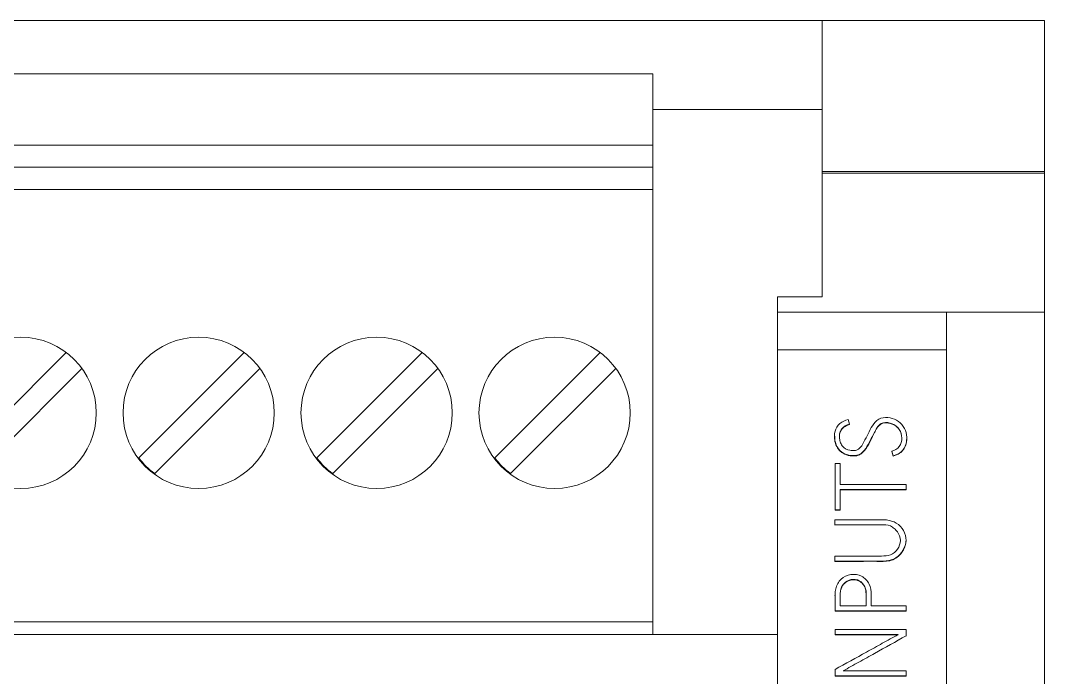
# Model space of a CAD drawing. Header units: millimetres. Extents: x 983 to 2111, y 2638 to 4457.
# Drawn here: x 1517.5 to 1540.51, y 3492.04 to 3506.81 of the extents above; entities that cross this region are included whole.
import ezdxf

# ---------------------------------------------------------------- set-up
doc = ezdxf.new("R2010")
doc.units = ezdxf.units.MM

# ---------------------------------------------------------------- blocks, each defined once
blk = doc.blocks.new('16DIDQ')
at = {"color": 7, "linetype": 'Continuous', "lineweight": 15}
for p, q in [((1485.01, 3506.808), (1535.51, 3506.808)), ((1540.51, 3506.808), (1535.51, 3506.808)), ((1535.51, 3506.808), (1535.51, 3503.414)), ((1540.51, 3506.808), (1540.51, 3503.414)), ((1487.21, 3505.608), (1531.71, 3505.608)), ((1531.71, 3504.008), (1531.71, 3505.608)), ((1531.71, 3504.808), (1535.51, 3504.808)), ((1487.21, 3504.008), (1531.71, 3504.008)), ((1531.71, 3503.508), (1531.71, 3504.008)), ((1531.71, 3503.508), (1487.21, 3503.508)), ((1531.71, 3503.508), (1531.71, 3503.008)), ((1535.51, 3503.414), (1540.51, 3503.414)), ((1535.51, 3503.374), (1535.51, 3503.414)), ((1535.51, 3503.374), (1535.51, 3500.598)), ((1540.51, 3503.374), (1535.51, 3503.374)), ((1540.51, 3503.374), (1540.51, 3503.414)), ((1540.51, 3503.374), (1540.51, 3500.253)), ((1531.71, 3503.008), (1487.21, 3503.008)), ((1531.71, 3503.008), (1531.71, 3493.288)), ((1535.51, 3500.598), (1534.51, 3500.598)), ((1534.51, 3500.253), (1534.51, 3500.598)), ((1534.51, 3500.253), (1538.31, 3500.253)), ((1534.51, 3500.253), (1534.51, 3499.407)), ((1538.31, 3500.253), (1538.31, 3499.407)), ((1538.31, 3500.253), (1540.51, 3500.253)), ((1540.51, 3500.253), (1540.51, 3469.808)), ((1516.158, 3496.976), (1518.526, 3499.343)), ((1520.158, 3496.976), (1522.526, 3499.343)), ((1524.158, 3496.976), (1526.526, 3499.343)), ((1528.158, 3496.976), (1530.526, 3499.343)), ((1534.51, 3499.407), (1534.51, 3481.908)), ((1534.51, 3499.407), (1538.31, 3499.407)), ((1538.31, 3499.407), (1538.31, 3472.864)), ((1518.876, 3498.986), (1516.512, 3496.622)), ((1522.876, 3498.986), (1520.512, 3496.622)), ((1526.876, 3498.986), (1524.512, 3496.622)), ((1530.876, 3498.986), (1528.512, 3496.622)), ((1536.095, 3497.843), (1536.126, 3497.735)), ((1536.126, 3497.728), (1536.126, 3497.735)), ((1535.789, 3497.469), (1535.789, 3497.462)), ((1537.416, 3497.411), (1537.416, 3497.418)), ((1537.107, 3497.02), (1537.076, 3497.128)), ((1537.076, 3497.128), (1537.076, 3497.121)), ((1537.107, 3497.013), (1537.076, 3497.121)), ((1537.107, 3497.02), (1537.107, 3497.013)), ((1535.804, 3496.854), (1535.918, 3496.854)), ((1535.804, 3495.811), (1535.804, 3496.854)), ((1535.918, 3496.854), (1535.918, 3496.38)), ((1535.918, 3496.38), (1537.402, 3496.38)), ((1537.402, 3496.38), (1537.402, 3496.267)), ((1537.402, 3496.267), (1535.918, 3496.267)), ((1535.918, 3496.267), (1535.918, 3495.811)), ((1535.918, 3496.26), (1537.402, 3496.26)), ((1537.402, 3496.267), (1537.402, 3496.26)), ((1535.918, 3495.811), (1535.804, 3495.811)), ((1535.804, 3495.804), (1535.804, 3495.811)), ((1535.804, 3495.804), (1535.918, 3495.804)), ((1535.918, 3495.811), (1535.918, 3495.804)), ((1535.8, 3495.472), (1535.8, 3495.585)), ((1535.8, 3495.472), (1535.8, 3495.465)), ((1537.398, 3495.127), (1537.398, 3495.134)), ((1535.8, 3494.658), (1535.8, 3494.771)), ((1535.8, 3494.658), (1535.8, 3494.651)), ((1535.801, 3493.884), (1535.801, 3493.877)), ((1535.802, 3493.634), (1535.802, 3493.627)), ((1535.802, 3493.54), (1537.402, 3493.54)), ((1535.802, 3493.533), (1535.802, 3493.54)), ((1536.503, 3493.653), (1535.915, 3493.653)), ((1536.617, 3493.681), (1536.617, 3493.688)), ((1537.402, 3493.653), (1536.617, 3493.653)), ((1537.402, 3493.54), (1537.402, 3493.653)), ((1537.402, 3493.54), (1537.402, 3493.533)), ((1537.402, 3493.533), (1535.802, 3493.533)), ((1487.21, 3493.288), (1531.71, 3493.288)), ((1531.71, 3493.288), (1531.71, 3493.008)), ((1535.802, 3493.004), (1535.802, 3493.117)), ((1535.802, 3493.117), (1537.402, 3493.117)), ((1537.402, 3493.117), (1537.402, 3492.978)), ((1486.01, 3493.008), (1534.51, 3493.008)), ((1537.218, 3493.004), (1535.802, 3493.004)), ((1535.802, 3492.997), (1535.802, 3493.004)), ((1537.218, 3492.997), (1535.802, 3492.997)), ((1537.402, 3492.971), (1537.402, 3492.978)), ((1535.802, 3492.079), (1535.802, 3492.223)), ((1535.982, 3492.19), (1537.402, 3492.19)), ((1537.402, 3492.19), (1537.402, 3492.079)), ((1537.402, 3492.079), (1535.802, 3492.079)), ((1535.802, 3492.079), (1535.802, 3492.072)), ((1537.402, 3492.072), (1535.802, 3492.072)), ((1537.402, 3492.072), (1537.402, 3492.079))]:
    blk.add_line(p, q, dxfattribs=at)
for centre in [(1517.5, 3497.988), (1521.5, 3497.988), (1525.5, 3497.988), (1529.5, 3497.988)]:
    blk.add_circle(centre, 1.7, dxfattribs=at)
for centre in [(1521.524, 3497.988), (1525.524, 3497.988), (1529.524, 3497.988)]:
    blk.add_arc(centre, 1.7, 216.5435, 233.4565, dxfattribs=at)
for points, knots in [([(1537.076, 3497.128), (1537.144, 3497.141), (1537.205, 3497.18), (1537.288, 3497.287), (1537.303, 3497.357), (1537.302, 3497.493), (1537.284, 3497.561), (1537.207, 3497.674), (1537.152, 3497.718), (1537.026, 3497.769), (1536.955, 3497.782), (1536.855, 3497.758), (1536.825, 3497.74), (1536.774, 3497.694), (1536.754, 3497.667), (1536.698, 3497.581), (1536.672, 3497.517), (1536.609, 3497.396), (1536.575, 3497.337), (1536.512, 3497.216), (1536.476, 3497.156), (1536.401, 3497.086), (1536.372, 3497.065), (1536.31, 3497.036), (1536.275, 3497.029), (1536.172, 3497.023), (1536.103, 3497.034), (1535.975, 3497.086), (1535.918, 3497.128), (1535.835, 3497.236), (1535.809, 3497.303), (1535.786, 3497.438), (1535.784, 3497.509), (1535.82, 3497.642), (1535.86, 3497.702), (1535.965, 3497.793), (1536.029, 3497.823), (1536.095, 3497.843)], [0, 0, 0, 0, 0.0625, 0.0625, 0.125, 0.125, 0.1875, 0.1875, 0.25, 0.25, 0.3125, 0.3125, 0.34375, 0.34375, 0.375, 0.375, 0.4375, 0.4375, 0.5, 0.5, 0.5625, 0.5625, 0.59375, 0.59375, 0.625, 0.625, 0.6875, 0.6875, 0.75, 0.75, 0.8125, 0.8125, 0.875, 0.875, 0.9375, 0.9375, 1, 1, 1, 1]), ([(1537.301, 3497.412), (1537.3, 3497.447), (1537.297, 3497.519), (1537.246, 3497.618), (1537.168, 3497.7), (1537.063, 3497.751), (1536.962, 3497.77), (1536.875, 3497.76), (1536.802, 3497.719), (1536.738, 3497.643), (1536.634, 3497.443), (1536.549, 3497.228), (1536.396, 3497.071), (1536.312, 3497.026), (1536.197, 3497.014), (1536.058, 3497.034), (1535.919, 3497.114), (1535.829, 3497.237), (1535.79, 3497.358), (1535.794, 3497.435), (1535.795, 3497.462)], [0, 0, 0, 0, 0.044177, 0.091243, 0.138099, 0.186756, 0.236839, 0.266825, 0.297127, 0.34132, 0.390127, 0.585038, 0.629952, 0.666758, 0.703537, 0.775201, 0.843163, 0.900872, 0.966354, 1, 1, 1, 1]), ([(1536.126, 3497.735), (1536.061, 3497.716), (1536, 3497.682), (1535.936, 3497.604), (1535.919, 3497.574), (1535.902, 3497.508), (1535.901, 3497.475), (1535.906, 3497.407), (1535.91, 3497.373), (1535.929, 3497.308), (1535.945, 3497.277), (1536.006, 3497.196), (1536.068, 3497.159), (1536.17, 3497.14), (1536.204, 3497.138), (1536.272, 3497.143), (1536.305, 3497.155), (1536.387, 3497.217), (1536.421, 3497.279), (1536.483, 3497.4), (1536.514, 3497.46), (1536.578, 3497.58), (1536.606, 3497.643), (1536.68, 3497.757), (1536.726, 3497.811), (1536.847, 3497.881), (1536.919, 3497.89), (1537.125, 3497.872), (1537.257, 3497.798), (1537.413, 3497.57), (1537.437, 3497.422), (1537.379, 3497.222), (1537.341, 3497.161), (1537.237, 3497.07), (1537.174, 3497.039), (1537.107, 3497.02)], [0, 0, 0, 0, 0.0625, 0.0625, 0.09375, 0.09375, 0.125, 0.125, 0.15625, 0.15625, 0.1875, 0.1875, 0.25, 0.25, 0.28125, 0.28125, 0.3125, 0.3125, 0.375, 0.375, 0.4375, 0.4375, 0.5, 0.5, 0.5625, 0.5625, 0.625, 0.625, 0.75, 0.75, 0.875, 0.875, 0.9375, 0.9375, 1, 1, 1, 1]), ([(1536.126, 3497.728), (1536.082, 3497.711), (1536.01, 3497.683), (1535.94, 3497.606), (1535.905, 3497.536), (1535.905, 3497.488), (1535.905, 3497.466)], [0, 0, 0, 0, 0.374831, 0.618558, 0.82495, 1, 1, 1, 1]), ([(1537.413, 3497.411), (1537.411, 3497.364), (1537.407, 3497.276), (1537.346, 3497.16), (1537.247, 3497.065), (1537.158, 3497.032), (1537.107, 3497.013)], [0, 0, 0, 0, 0.257221, 0.48099, 0.704818, 1, 1, 1, 1]), ([(1535.8, 3495.585), (1536.109, 3495.585), (1536.419, 3495.585), (1536.767, 3495.585), (1536.806, 3495.585), (1536.883, 3495.585), (1536.922, 3495.588), (1536.998, 3495.577), (1537.036, 3495.567), (1537.11, 3495.544), (1537.146, 3495.529), (1537.246, 3495.47), (1537.301, 3495.411), (1537.376, 3495.275), (1537.401, 3495.198), (1537.395, 3495.042), (1537.366, 3494.968), (1537.29, 3494.833), (1537.237, 3494.773), (1537.105, 3494.689), (1537.028, 3494.665), (1536.913, 3494.656), (1536.875, 3494.658), (1536.798, 3494.658), (1536.453, 3494.658), (1536.107, 3494.658), (1535.8, 3494.658)], [0, 0, 0, 0, 0.25, 0.25, 0.28125, 0.28125, 0.3125, 0.3125, 0.34375, 0.34375, 0.375, 0.375, 0.4375, 0.4375, 0.5, 0.5, 0.5625, 0.5625, 0.625, 0.625, 0.6875, 0.6875, 0.71875, 0.71875, 0.75, 1, 1, 1, 1]), ([(1535.8, 3494.771), (1536.079, 3494.771), (1536.357, 3494.771), (1536.705, 3494.771), (1536.775, 3494.771), (1536.914, 3494.771), (1536.984, 3494.774), (1537.115, 3494.822), (1537.171, 3494.868), (1537.246, 3494.985), (1537.269, 3495.053), (1537.272, 3495.191), (1537.245, 3495.259), (1537.182, 3495.341), (1537.157, 3495.366), (1537.105, 3495.411), (1537.077, 3495.431), (1536.983, 3495.477), (1536.911, 3495.471), (1536.772, 3495.472), (1536.703, 3495.472), (1536.356, 3495.473), (1536.078, 3495.472), (1535.8, 3495.472)], [0, 0, 0, 0, 0.25, 0.25, 0.3125, 0.3125, 0.375, 0.375, 0.4375, 0.4375, 0.5, 0.5, 0.5625, 0.5625, 0.59375, 0.59375, 0.625, 0.625, 0.6875, 0.6875, 0.75, 0.75, 1, 1, 1, 1]), ([(1537.397, 3495.127), (1537.393, 3495.087), (1537.38, 3494.977), (1537.301, 3494.832), (1537.175, 3494.716), (1536.988, 3494.639), (1536.737, 3494.655), (1536.328, 3494.648), (1536.015, 3494.65), (1535.8, 3494.651)], [0, 0, 0, 0, 0.065657, 0.177145, 0.257614, 0.33792, 0.495284, 0.654401, 1, 1, 1, 1]), ([(1536.617, 3493.653), (1536.617, 3493.735), (1536.618, 3493.817), (1536.616, 3493.982), (1536.604, 3494.065), (1536.531, 3494.215), (1536.472, 3494.277), (1536.325, 3494.353), (1536.239, 3494.367), (1536.076, 3494.342), (1535.997, 3494.305), (1535.878, 3494.191), (1535.837, 3494.115), (1535.797, 3493.955), (1535.802, 3493.871), (1535.803, 3493.706), (1535.802, 3493.623), (1535.802, 3493.54)], [0, 0, 0, 0, 0.125, 0.125, 0.25, 0.25, 0.375, 0.375, 0.5, 0.5, 0.625, 0.625, 0.75, 0.75, 0.875, 0.875, 1, 1, 1, 1]), ([(1535.915, 3493.653), (1535.915, 3493.715), (1535.915, 3493.777), (1535.914, 3493.901), (1535.915, 3493.963), (1535.95, 3494.086), (1535.985, 3494.142), (1536.084, 3494.221), (1536.147, 3494.244), (1536.273, 3494.248), (1536.338, 3494.227), (1536.438, 3494.15), (1536.472, 3494.092), (1536.505, 3493.97), (1536.504, 3493.906), (1536.504, 3493.779), (1536.503, 3493.716), (1536.503, 3493.653)], [0, 0, 0, 0, 0.125, 0.125, 0.25, 0.25, 0.375, 0.375, 0.5, 0.5, 0.625, 0.625, 0.75, 0.75, 0.875, 0.875, 1, 1, 1, 1]), ([(1536.499, 3493.93), (1536.497, 3493.963), (1536.494, 3494.03), (1536.45, 3494.124), (1536.378, 3494.196), (1536.289, 3494.236), (1536.196, 3494.243), (1536.101, 3494.22), (1536.019, 3494.168), (1535.958, 3494.094), (1535.941, 3494.036), (1535.933, 3494.01)], [0, 0, 0, 0, 0.112238, 0.232897, 0.354447, 0.458804, 0.567534, 0.674497, 0.791655, 0.904553, 1, 1, 1, 1]), ([(1535.802, 3492.223), (1536.038, 3492.353), (1536.275, 3492.482), (1536.629, 3492.678), (1536.747, 3492.743), (1536.982, 3492.874), (1537.099, 3492.941), (1537.218, 3493.004)], [0, 0, 0, 0, 0.5, 0.5, 0.75, 0.75, 1, 1, 1, 1]), ([(1537.402, 3492.978), (1537.165, 3492.846), (1536.929, 3492.715), (1536.574, 3492.517), (1536.455, 3492.452), (1536.278, 3492.354), (1536.219, 3492.321), (1536.101, 3492.255), (1536.042, 3492.22), (1535.982, 3492.19)], [0, 0, 0, 0, 0.5, 0.5, 0.75, 0.75, 0.875, 0.875, 1, 1, 1, 1])]:
    blk.add_open_spline(points, degree=3, knots=knots, dxfattribs=at)

msp = doc.modelspace()

# ---------------------------------------------------------------- block references
at = {"lineweight": -3}
msp.add_blockref('16DIDQ', (0, 0), dxfattribs=at)

doc.saveas('drawing.dxf')
